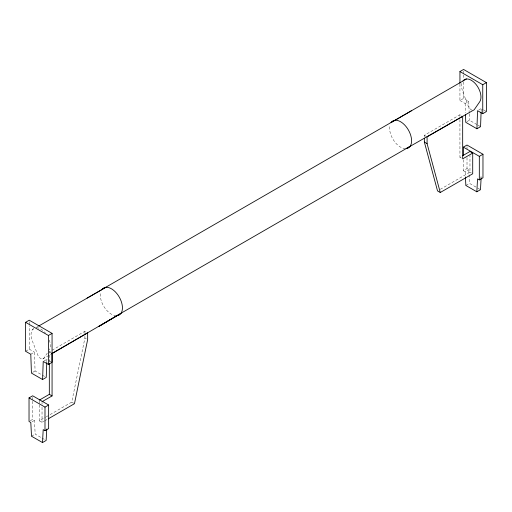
<?xml version="1.0" encoding="UTF-8"?>
<svg xmlns="http://www.w3.org/2000/svg" width="512" height="512" viewBox="0 0 512 512"><rect width="100%" height="100%" fill="white"/><g stroke="black" fill="none" stroke-linecap="round" stroke-linejoin="round"><path stroke-width="0.38" stroke-dasharray="2.56 1.92" d="M25.6 351.27L29.248 349.158L29.248 325.683M440.288 189.325L469.971 172.192L469.971 155.469M46.79 361.696L46.874 359.341L48.819 360.461M481.101 111.725L481.216 108.582L483.162 109.702M481.107 178.298L481.19 176.774L479.974 177.478M46.195 416.858L71.731 402.112L84.915 338.022L84.915 335.776M47.322 353.107L43.757 358.253A4.966 2.867 60 0 1 40.704 358.534A4.966 2.867 60 0 1 37.658 354.726L32.314 340.845A13.677 7.898 60 0 1 33.882 328.294M32.339 329.715L33.709 328.922M36.448 327.341L37.933 326.496M459.936 84.077L459.936 100.512L463.59 98.406L468.774 101.395L469.178 113.165M30.784 354.266L34.438 352.154L35.078 370.982L41.638 374.771M459.936 100.512L465.126 103.507L468.774 101.395M49.325 362.067L49.325 351.827L51.379 350.643M52.064 350.246L84.915 331.283L87.648 332.864M424.352 136.806L424.352 135.309L459.936 114.765L461.99 115.949M42.778 358.95L50.989 354.208M43.834 361.094L46.874 359.341M478.784 109.984L481.216 108.582M32.646 372.384L35.078 370.982M466.982 121.626L469.414 120.224L477.293 124.768M459.936 119.488L459.936 157.28L461.274 156.506M30.246 420.762L32.678 419.354L34.464 420.384L35.168 434.106L41.344 437.677M463.36 159.706L463.36 170.701L467.008 168.589L468.8 169.626L469.504 183.354L480.486 189.69M32.026 421.786L34.464 420.384M463.36 170.701L465.152 171.731L468.8 169.626M39.29 404.915L39.29 420.845L45.504 417.254M39.29 420.845L42.029 422.426L44.096 421.229M44.787 420.826L47.552 419.232M31.514 436.218L35.168 434.106M465.856 185.459L469.504 183.354M483.808 110.08L486.4 111.571M477.946 125.146L480.57 126.662M424.352 135.309L426.4 136.499M459.936 157.28L461.306 158.074M469.971 172.192L471.341 172.979M84.915 338.022L86.278 338.81M49.325 351.827L52.064 353.408M29.248 349.158L34.438 352.154M49.466 360.832L52.064 362.33M42.298 375.149L44.922 376.666M71.731 402.112L73.786 403.296M42.029 438.067L44.774 439.654M465.152 171.731L465.382 176.307M469.203 113.946L469.414 120.224M465.126 103.507L465.446 112.915M467.008 146.605L467.008 149.747M467.008 157.6L467.008 168.589M463.59 71.008L463.59 74.144M463.59 74.925L463.59 78.835M463.59 81.971L463.59 98.406M459.936 114.765L459.936 116.339M84.915 331.283L84.915 335.027M42.029 402.515L42.029 404.109M42.029 407.296L42.029 422.426M39.29 400.934L39.29 404.122M32.678 397.37L32.678 400.506M32.678 401.293L32.678 419.354M29.248 321.766L29.248 324.902M116.218 315.667A15.584 8.998 60 0 1 104.346 307.251A15.584 8.998 60 0 1 100.685 292.006M36.499 327.661A13.677 7.898 60 0 1 45.536 333.254M49.331 340.077A13.677 7.898 60 0 1 49.427 350.01M405.472 148.666A15.584 8.998 60 0 1 393.594 140.256A15.584 8.998 60 0 1 389.933 125.005M472.026 110.157A4.966 2.867 60 0 1 468.243 106.016L462.899 92.134A13.677 7.898 60 0 1 461.869 83.488"/><path stroke-width="0.77" d="M42.586 379.526L43.226 361.446L48.41 364.442L52.064 362.33L52.064 333.376L29.248 320.205L25.6 322.31L25.6 351.27L30.784 354.266L31.43 373.088L42.586 379.526L46.234 377.421L46.765 362.483M48.237 418.835L74.47 403.693L87.648 339.603L87.648 332.864L52.064 353.408L52.064 395.923L49.325 394.342L49.325 363.642M462.611 155.738L469.971 151.488L472.71 153.069L472.71 173.773L440.269 192.499L437.53 190.918L424.352 142.048L424.352 138.304M465.498 114.483L465.766 122.33L476.922 128.768L477.562 110.688L482.752 113.683L486.4 111.571L486.4 82.618L463.59 69.446L459.936 71.552L459.936 83.296M481.075 112.512L480.57 126.662L476.922 128.768M42.496 442.554L43.2 429.638L44.992 430.675L48.64 428.57L48.64 405.011L32.678 395.795L29.03 397.901L29.03 421.459L30.81 422.49L31.514 436.218L42.496 442.554L46.144 440.448L46.765 429.056M465.427 177.069L465.856 185.459L476.832 191.795L477.536 178.886L479.322 179.91L482.97 177.805L482.97 154.246L467.008 145.03L463.36 147.142L463.36 155.776M481.107 178.298L480.486 189.69L476.832 191.795M87.091 298.106L101.882 289.632A15.584 8.998 60 0 1 119.213 296.998A15.584 8.998 60 0 1 116.934 315.699L51.674 353.811M116.934 315.699L98.502 326.643L120.966 313.37M411.718 110.579L101.779 289.574M466.464 78.97L391.034 122.573A15.584 8.998 60 0 1 408.365 129.946A15.584 8.998 60 0 1 406.086 148.64L473.363 110.24A4.966 2.867 60 0 0 474.342 109.542L479.686 101.83A13.677 7.898 60 0 0 476.122 84.544A13.677 7.898 60 0 0 462.925 81.005M38.618 326.099L105.914 287.302M25.6 322.31L48.41 335.482L52.064 333.376M459.936 71.552L482.752 84.723L486.4 82.618M116.832 315.642L410.118 146.317M39.29 400.141L49.325 394.342M42.029 401.722L52.064 395.923M472.71 153.069L462.675 158.861L462.675 116.346L427.085 136.89L427.085 143.629L440.269 192.499M29.03 397.901L44.992 407.117L48.64 405.011M463.36 147.142L479.322 156.352L482.97 154.246M424.352 142.048L427.085 143.629M482.752 84.723L482.752 113.683M479.322 156.352L479.322 179.91M48.41 335.482L48.41 364.442M44.992 407.117L44.992 430.675"/></g></svg>
